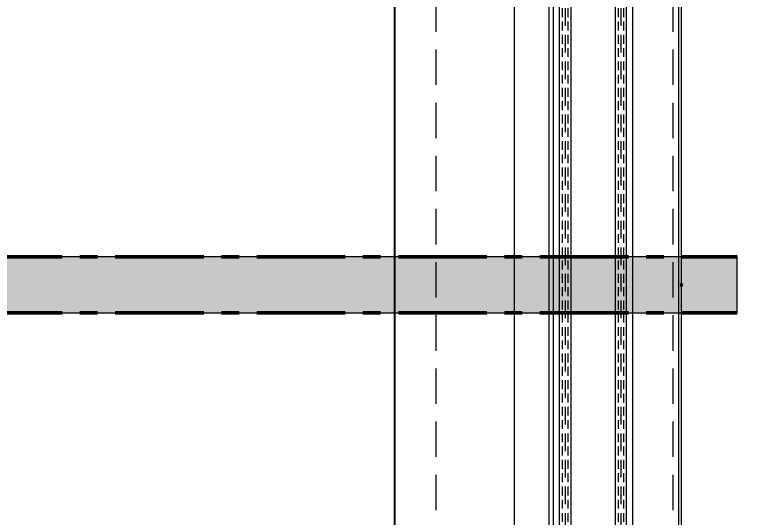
# Model space of a CAD drawing. Header units: millimetres. Extents: x -20000 to 230000, y -17405 to 24510.
# Drawn here: x 13348.8 to 13617.6, y -13756.3 to -13576.4 of the extents above; entities that cross this region are included whole.
import ezdxf

# ---------------------------------------------------------------- set-up
doc = ezdxf.new("R2010")
doc.units = ezdxf.units.MM
doc.header["$PDMODE"] = 35
doc.header["$PDSIZE"] = 0.5
doc.linetypes.add('AXES', pattern=[50.8, 31.75, -6.35, 6.35, -6.35])
doc.linetypes.add('CACHE', pattern=[9.525, 6.35, -3.175])
doc.layers.get('0').update_dxf_attribs({"lineweight": 13})
doc.layers.get('Defpoints').update_dxf_attribs({"true_color": 0xc2a584})
doc.layers.add('0 - Invisible', color=43, linetype='Continuous', lineweight=0, plot=False)
for name, color, linetype, lineweight in [('1 - Axe', 1, 'AXES', 0), ('1 - BETON', 251, 'Continuous', 25), ('1 - Cotation', 32, 'Continuous', 13), ('1 - INTERROMPU', 253, 'CACHE', 13), ('1 - PVC', 7, 'Continuous', 13), ('1 - Vitrage', 252, 'Continuous', 13)]:
    doc.layers.add(name, color=color, linetype=linetype, lineweight=lineweight)
doc.layers.add('1 - Cache', color=7, linetype='Continuous', lineweight=0, true_color=0xffffff)
doc.styles.add('Texte Poralu', font='tahomabd.ttf')
doc.dimstyles.new('100 - 1000', dxfattribs={"dimtxt": 15, "dimasz": 15, "dimexe": 5, "dimexo": 2.5, "dimgap": 8, "dimtad": 1, "dimdec": 1, "dimtxsty": 'Texte Poralu', "dimcen": 10, "dimazin": 0, "dimtfac": 1, "dimtdec": 1, "dimtmove": 0, "dimatfit": 3, "dimfxl": 1, "dimarcsym": 0})

# ---------------------------------------------------------------- blocks, each defined once
blk = doc.blocks.new('*D587')
at = {"layer": '1 - Cotation', "color": 0, "lineweight": -2, "transparency": 16777216}
for p, q in [((13530.5, -12805.67), (13850, -12805.67)), ((13845, -12820.67), (13845, -13891.27)), ((13502.5, -13906.27), (13850, -13906.27))]:
    blk.add_line(p, q, dxfattribs=at)
at = {"layer": '1 - Cotation', "color": 0, "transparency": 16777216}
for points in [[(13842.5, -12820.67), (13847.5, -12820.67), (13845, -12805.67)], [(13842.5, -13891.27), (13847.5, -13891.27), (13845, -13906.27)]]:
    blk.add_solid(points, dxfattribs=at)
at = {"layer": 'Defpoints', "color": 0, "transparency": 16777216}
for p in [(13528, -12805.67), (13500, -13906.27), (13845, -13906.27)]:
    blk.add_point(p, dxfattribs=at)
at = {"layer": '1 - Cotation', "color": 0, "transparency": 16777216, "insert": (13829.5, -13355.97), "char_height": 15, "attachment_point": 5, "rotation": 90, "style": 'Texte Poralu'}
blk.add_mtext('H', dxfattribs=at)
blk = doc.blocks.new('*U746')
at = {"layer": '1 - PVC'}
for p, q in [((9, -1), (9, 378)), ((8, 372), (8, 5)), ((-51, 361.88), (-51, 15.12)), ((-8.5, 18), (-8.5, 359)), ((-38.5, 20), (-38.5, 357)), ((-37, 357), (-37, 20))]:
    blk.add_line(p, q, dxfattribs=at)
at = {"layer": '1 - Vitrage', "linetype": 'CACHE', "ltscale": 0.5}
for p, q in [((-33.75, 370.56), (-33.75, 6.44)), ((-31.75, 370.56), (-31.75, 6.44)), ((-13.75, 370.56), (-13.75, 6.44)), ((-11.75, 370.56), (-11.75, 6.44))]:
    blk.add_line(p, q, dxfattribs=at)
at = {"layer": '1 - Vitrage', "linetype": 'CACHE'}
for p, q in [((-32.75, 370.56), (-32.75, 6.44)), ((-12.75, 370.56), (-12.75, 6.44))]:
    blk.add_line(p, q, dxfattribs=at)
at = {"layer": '1 - Vitrage'}
for points in [[(-34.75, 370.56), (-30.75, 370.56), (-30.75, 6.44), (-34.75, 6.44)], [(-10.75, 370.56), (-14.75, 370.56), (-14.75, 6.44), (-10.75, 6.44)]]:
    blk.add_lwpolyline(points, close=True, dxfattribs=at)
blk = doc.blocks.new('*U740')
at = {"layer": '1 - Cache'}
blk.add_hatch(color=256, dxfattribs=at).paths.add_polyline_path([(-20, -10), (508, -10), (508, 10), (-20, 10)])
at = {"layer": '0 - Invisible'}
blk.add_lwpolyline([(-20, -10), (508, -10), (508, 10), (-20, 10)], close=True, dxfattribs=at)
blk.add_point((488, 0), dxfattribs=at)
at = {"layer": '1 - Axe', "lineweight": 50}
for p, q in [((-20, 10), (508, 10)), ((-20, -10), (508, -10))]:
    blk.add_line(p, q, dxfattribs=at)

msp = doc.modelspace()

# ---------------------------------------------------------------- linework, layer by layer
at = {"layer": '1 - BETON', "ltscale": 2}
msp.add_line((13485, -12755.67), (13485, -13906.27), dxfattribs=at)
at = {"layer": '1 - INTERROMPU', "ltscale": 2}
for p, q in [((13585, -13906.27), (13585, -12615.67)), ((13500, -13906.27), (13500, -12715.67))]:
    msp.add_line(p, q, dxfattribs=at)

# ---------------------------------------------------------------- block references
for name, p in [('*U746', (13579, -13849.27)), ('*U740', (13100, -13673.1))]:
    msp.add_blockref(name, p)

# ---------------------------------------------------------------- dimensions: what is measured, and where the dimension line sits
at = {"layer": '1 - Cotation'}
dim = msp.add_linear_dim(base=(13845, -13906.27), p1=(13528, -12805.67), p2=(13500, -13906.27), angle=90, text='H', dimstyle='100 - 1000', dxfattribs=at)
dim.commit()
dim.dimension.update_dxf_attribs({"geometry": '*D587', "text_midpoint": (13829.5, -13355.97)})

doc.saveas('drawing.dxf')
